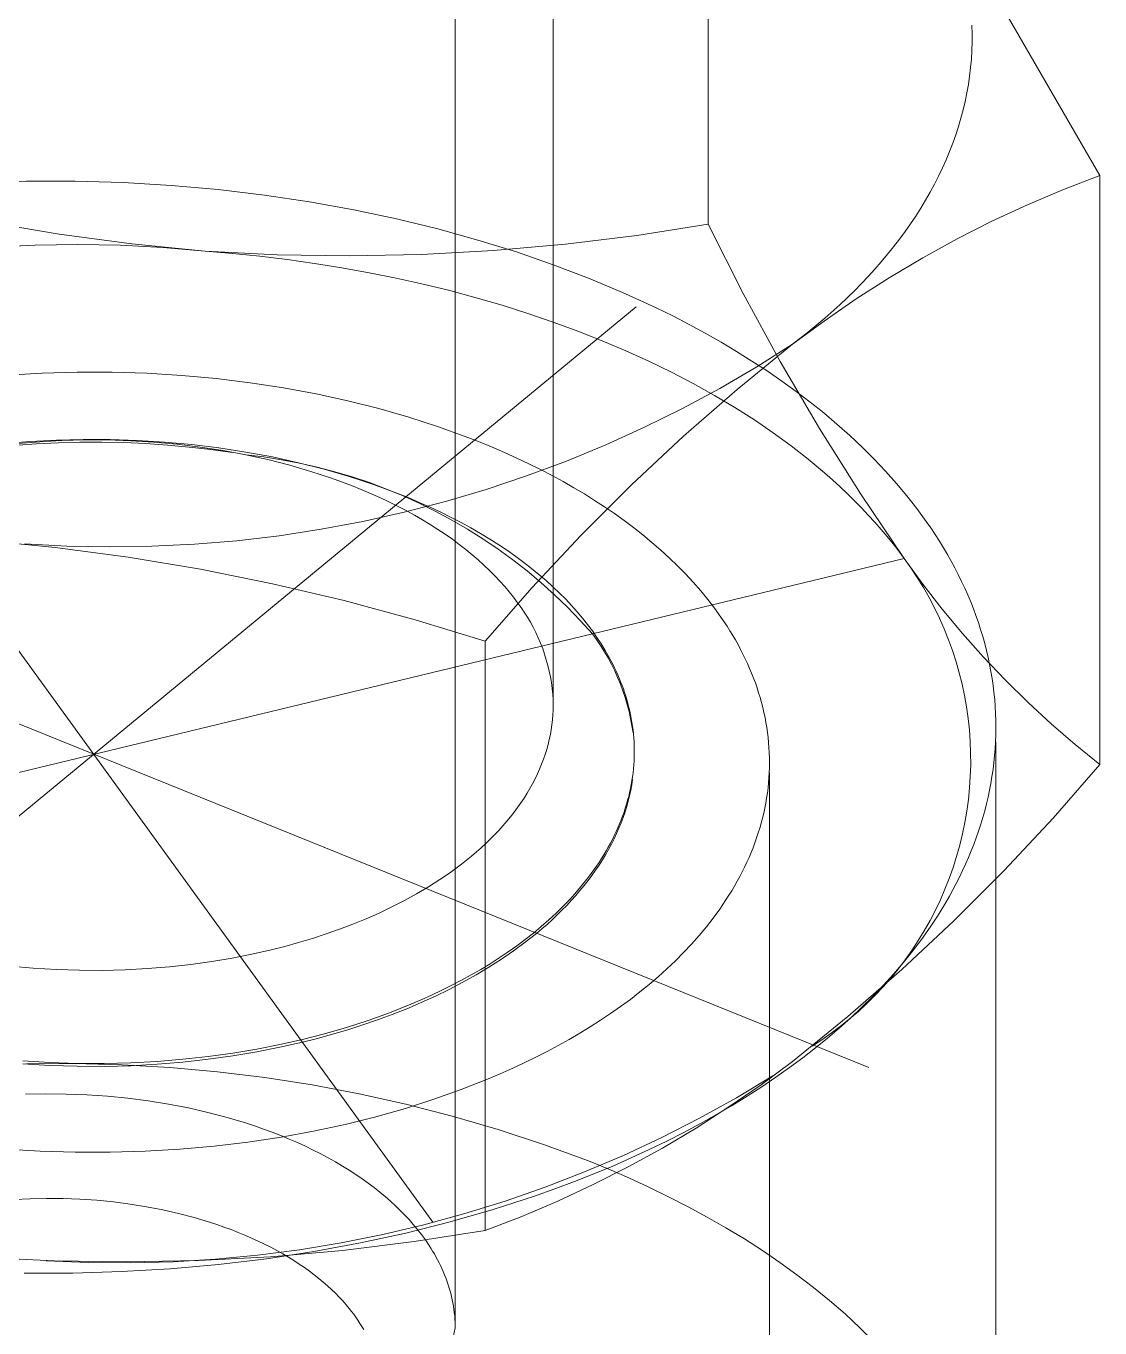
# Model space of a CAD drawing. Header units: inches. Extents: x -6 to 195, y -3 to 126.
# Drawn here: x 179.8056 to 180.1184, y 45.8138 to 46.193 of the extents above; entities that cross this region are included whole.
import ezdxf

# ---------------------------------------------------------------- set-up
doc = ezdxf.new("R2010")
doc.units = ezdxf.units.IN
doc.linetypes.add('HIDDEN', pattern=[1.905, 1.27, -0.635])
doc.layers.add('ZANO_R_przerywana', color=250, linetype='HIDDEN', lineweight=0)

msp = doc.modelspace()

# ---------------------------------------------------------------- linework, layer by layer
at = {"layer": 'ZANO_R_przerywana'}
for p, q in [((179.95919, 46.32161), (179.95919, 45.9952)), ((180.00435, 46.30689), (180.00435, 46.13527)), ((179.93064, 46.28965), (179.93064, 45.81376)), ((180.06444, 46.24261), (180.11844, 46.14952)), ((180.08123, 46.19079), (180.08116, 46.19326)), ((180.08114, 46.18586), (180.08122, 46.18833)), ((180.08122, 46.18833), (180.08123, 46.19079)), ((180.08099, 46.1834), (180.08114, 46.18586)), ((180.08048, 46.17846), (180.08077, 46.18093)), ((180.08077, 46.18093), (180.08099, 46.1834)), ((180.08011, 46.176), (180.08048, 46.17846)), ((180.07917, 46.17108), (180.07967, 46.17354)), ((180.07967, 46.17354), (180.08011, 46.176)), ((180.07794, 46.16618), (180.07859, 46.16863)), ((180.07859, 46.16863), (180.07917, 46.17108)), ((180.07722, 46.16375), (180.07794, 46.16618)), ((180.07556, 46.1589), (180.07643, 46.16132)), ((180.07643, 46.16132), (180.07722, 46.16375)), ((180.07463, 46.15649), (180.07556, 46.1589)), ((180.07257, 46.1517), (180.07364, 46.15409)), ((180.07364, 46.15409), (180.07463, 46.15649)), ((180.07143, 46.14933), (180.07257, 46.1517)), ((179.79158, 46.14746), (179.80577, 46.14787)), ((179.80577, 46.14787), (179.81992, 46.14786)), ((179.81992, 46.14786), (179.83398, 46.14744)), ((179.83398, 46.14744), (179.84789, 46.14661)), ((179.84789, 46.14661), (179.8616, 46.14538)), ((180.06897, 46.14463), (180.07023, 46.14697)), ((180.07023, 46.14697), (180.07143, 46.14933)), ((180.11844, 46.14952), (180.10781, 46.14542)), ((180.11844, 45.9779), (180.11844, 46.14952)), ((179.8616, 46.14538), (179.87506, 46.14377)), ((179.87506, 46.14377), (179.88824, 46.1418)), ((180.06624, 46.13999), (180.06763, 46.1423)), ((180.06763, 46.1423), (180.06897, 46.14463)), ((180.10781, 46.14542), (180.09732, 46.14096)), ((179.88824, 46.1418), (179.90108, 46.13948)), ((179.90108, 46.13948), (179.91355, 46.13685)), ((180.06478, 46.13769), (180.06624, 46.13999)), ((180.09732, 46.14096), (180.08699, 46.13616)), ((179.81528, 46.13239), (179.79417, 46.13592)), ((179.91355, 46.13685), (179.92563, 46.13391)), ((180.00435, 46.13527), (179.98359, 46.13201)), ((180.00435, 46.13527), (180.01451, 46.1151)), ((180.06167, 46.13317), (180.06325, 46.13542)), ((180.06325, 46.13542), (180.06478, 46.13769)), ((180.08699, 46.13616), (180.07683, 46.13101)), ((179.8365, 46.12956), (179.81528, 46.13239)), ((179.92563, 46.13391), (179.93728, 46.13069)), ((179.93728, 46.13069), (179.94848, 46.12721)), ((179.98359, 46.13201), (179.96273, 46.12945)), ((180.05832, 46.12872), (180.06002, 46.13093)), ((180.06002, 46.13093), (180.06167, 46.13317)), ((180.07683, 46.13101), (180.06685, 46.12552)), ((179.80833, 46.12923), (179.79597, 46.12862)), ((179.82071, 46.12942), (179.80833, 46.12923)), ((179.83309, 46.12918), (179.82071, 46.12942)), ((179.84546, 46.12851), (179.83309, 46.12918)), ((179.85779, 46.12743), (179.8365, 46.12956)), ((179.85779, 46.12743), (179.84546, 46.12851)), ((179.86574, 46.12677), (179.85779, 46.12743)), ((179.87878, 46.1264), (179.85779, 46.12743)), ((179.94179, 46.12761), (179.92081, 46.12649)), ((179.96273, 46.12945), (179.94179, 46.12761)), ((179.94848, 46.12721), (179.95921, 46.12351)), ((180.05656, 46.12653), (180.05832, 46.12872)), ((179.87371, 46.12596), (179.86574, 46.12677)), ((179.88169, 46.125), (179.87371, 46.12596)), ((179.89979, 46.12609), (179.87878, 46.1264)), ((179.88967, 46.12388), (179.88169, 46.125)), ((179.89764, 46.1226), (179.88967, 46.12388)), ((179.92081, 46.12649), (179.89979, 46.12609)), ((179.95921, 46.12351), (179.96947, 46.1196)), ((180.05286, 46.12221), (180.05474, 46.12436)), ((180.05474, 46.12436), (180.05656, 46.12653)), ((180.06685, 46.12552), (180.05706, 46.1197)), ((179.90557, 46.12117), (179.89764, 46.1226)), ((179.91346, 46.11959), (179.90557, 46.12117)), ((179.9213, 46.11784), (179.91346, 46.11959)), ((179.96947, 46.1196), (179.97941, 46.11543)), ((180.05706, 46.1197), (180.04746, 46.11355)), ((180.04895, 46.11799), (180.05094, 46.12009)), ((180.05094, 46.12009), (180.05286, 46.12221)), ((179.92413, 45.84459), (179.72652, 46.11717)), ((179.92907, 46.11594), (179.9213, 46.11784)), ((179.93676, 46.11388), (179.92907, 46.11594)), ((180.04483, 46.11387), (180.04692, 46.11592)), ((180.04692, 46.11592), (180.04895, 46.11799)), ((179.94434, 46.11167), (179.93676, 46.11388)), ((179.97941, 46.11543), (179.98433, 46.11322)), ((179.98433, 46.11322), (179.98919, 46.11093)), ((180.01451, 46.1151), (180.02531, 46.09526)), ((180.04746, 46.11355), (180.03808, 46.10709)), ((180.03828, 46.10789), (180.0427, 46.11185)), ((180.0427, 46.11185), (180.04483, 46.11387)), ((179.66726, 45.85054), (179.9834, 46.11121)), ((179.95182, 46.10931), (179.94434, 46.11167)), ((179.95917, 46.1068), (179.95182, 46.10931)), ((179.98919, 46.11093), (179.994, 46.10856)), ((179.994, 46.10856), (179.99876, 46.1061)), ((179.96639, 46.10415), (179.95917, 46.1068)), ((179.97346, 46.10136), (179.96639, 46.10415)), ((179.99876, 46.1061), (180.00345, 46.10356)), ((180.03808, 46.10709), (180.02893, 46.10031)), ((180.03369, 46.10405), (180.03828, 46.10789)), ((179.98036, 46.09843), (179.97346, 46.10136)), ((180.00345, 46.10356), (180.00807, 46.10093)), ((180.00807, 46.10093), (180.01262, 46.09823)), ((180.02893, 46.10031), (180.01281, 46.08719)), ((180.01845, 46.09372), (180.02893, 46.10031)), ((180.02893, 46.10031), (180.03369, 46.10405)), ((179.98709, 46.09536), (179.98036, 46.09843)), ((180.01262, 46.09823), (180.01708, 46.09544)), ((179.99364, 46.09217), (179.98709, 46.09536)), ((180.00775, 46.08748), (180.01845, 46.09372)), ((180.01708, 46.09544), (180.02146, 46.09257)), ((180.02531, 46.09526), (180.03673, 46.07577)), ((179.80025, 46.09129), (179.81034, 46.09189)), ((179.81034, 46.09189), (179.82051, 46.09218)), ((179.82051, 46.09218), (179.83069, 46.09217)), ((179.83069, 46.09217), (179.84087, 46.09186)), ((179.84087, 46.09186), (179.85099, 46.09125)), ((179.85099, 46.09125), (179.86101, 46.09033)), ((179.86101, 46.09033), (179.8709, 46.08913)), ((179.8709, 46.08913), (179.88062, 46.08764)), ((179.99999, 46.08886), (179.99364, 46.09217)), ((180.02146, 46.09257), (180.02575, 46.08962)), ((180.02575, 46.08962), (180.02993, 46.0866)), ((179.88062, 46.08764), (179.89013, 46.08588)), ((179.89013, 46.08588), (179.89941, 46.08386)), ((179.99685, 46.08162), (180.00775, 46.08748)), ((180.01281, 46.08719), (179.99716, 46.07352)), ((180.00613, 46.08544), (179.99999, 46.08886)), ((180.01206, 46.0819), (180.00613, 46.08544)), ((180.02993, 46.0866), (180.03401, 46.08349)), ((179.89941, 46.08386), (179.90841, 46.0816)), ((179.90841, 46.0816), (179.91712, 46.0791)), ((179.98575, 46.07613), (179.99685, 46.08162)), ((180.01777, 46.07827), (180.01206, 46.0819)), ((180.03401, 46.08349), (180.03799, 46.08032)), ((179.91712, 46.0791), (179.92551, 46.0764)), ((180.02325, 46.07454), (180.01777, 46.07827)), ((180.03799, 46.08032), (180.04184, 46.07707)), ((179.92551, 46.0764), (179.93356, 46.0735)), ((179.97447, 46.07102), (179.98575, 46.07613)), ((180.02849, 46.07072), (180.02325, 46.07454)), ((180.03673, 46.07577), (180.04876, 46.05665)), ((180.04184, 46.07707), (180.04557, 46.07375)), ((180.05108, 45.88961), (179.59958, 46.07214)), ((179.79933, 46.07137), (179.80684, 46.07199)), ((179.80221, 46.07079), (179.80858, 46.07128)), ((179.80323, 46.07142), (179.80962, 46.07195)), ((179.80684, 46.07199), (179.8145, 46.0724)), ((179.80858, 46.07128), (179.81496, 46.07161)), ((179.80962, 46.07195), (179.81612, 46.0723)), ((179.8145, 46.0724), (179.82227, 46.0726)), ((179.81496, 46.07161), (179.82135, 46.07178)), ((179.81612, 46.0723), (179.82273, 46.07247)), ((179.82135, 46.07178), (179.82774, 46.0718)), ((179.82227, 46.0726), (179.83012, 46.07257)), ((179.82273, 46.07247), (179.8294, 46.07245)), ((179.82774, 46.0718), (179.83412, 46.07167)), ((179.8294, 46.07245), (179.83613, 46.07223)), ((179.83012, 46.07257), (179.83804, 46.07232)), ((179.83412, 46.07167), (179.84049, 46.07139)), ((179.83613, 46.07223), (179.84289, 46.07181)), ((179.83804, 46.07232), (179.84598, 46.07183)), ((179.84049, 46.07139), (179.84685, 46.07095)), ((179.84289, 46.07181), (179.84964, 46.0712)), ((179.84598, 46.07183), (179.85393, 46.0711)), ((179.84685, 46.07095), (179.85319, 46.07037)), ((179.84964, 46.0712), (179.85636, 46.07038)), ((179.85319, 46.07037), (179.8595, 46.06963)), ((179.85393, 46.0711), (179.86184, 46.07014)), ((179.85636, 46.07038), (179.86303, 46.06935)), ((179.86184, 46.07014), (179.86969, 46.06893)), ((179.93356, 46.0735), (179.93745, 46.07198)), ((179.93745, 46.07198), (179.94125, 46.07042)), ((179.94125, 46.07042), (179.94496, 46.06882)), ((179.96302, 46.0663), (179.97447, 46.07102)), ((179.99716, 46.07352), (179.98197, 46.05933)), ((180.03348, 46.06682), (180.02849, 46.07072)), ((180.04557, 46.07375), (180.04918, 46.07035)), ((180.04918, 46.07035), (180.05265, 46.0669)), ((179.8595, 46.06963), (179.86578, 46.06875)), ((179.86303, 46.06935), (179.86962, 46.06813)), ((179.86962, 46.06813), (179.87487, 46.0675)), ((179.86962, 46.06813), (179.8761, 46.06671)), ((179.86969, 46.06893), (179.87744, 46.06749)), ((179.87487, 46.0675), (179.88009, 46.06669)), ((179.8761, 46.06671), (179.88244, 46.0651)), ((179.87744, 46.06749), (179.88505, 46.06582)), ((179.88009, 46.06669), (179.88529, 46.0657)), ((179.94496, 46.06882), (179.94858, 46.06718)), ((179.94858, 46.06718), (179.9521, 46.06551)), ((179.95142, 46.06198), (179.96302, 46.0663)), ((180.03824, 46.06285), (180.03348, 46.06682)), ((180.05265, 46.0669), (180.05599, 46.06337)), ((179.88244, 46.0651), (179.88862, 46.0633)), ((179.88505, 46.06582), (179.89251, 46.06393)), ((179.88529, 46.0657), (179.89045, 46.06454)), ((179.88862, 46.0633), (179.89164, 46.06233)), ((179.89045, 46.06454), (179.89556, 46.0632)), ((179.89251, 46.06393), (179.89978, 46.06181)), ((179.89556, 46.0632), (179.90063, 46.06169)), ((179.9521, 46.06551), (179.95553, 46.06381)), ((179.95553, 46.06381), (179.95886, 46.06207)), ((180.04052, 46.06084), (180.03824, 46.06285)), ((180.05599, 46.06337), (180.05918, 46.05979)), ((179.89164, 46.06233), (179.89461, 46.06133)), ((179.89461, 46.06133), (179.89753, 46.06028)), ((179.89753, 46.06028), (179.9004, 46.05919)), ((179.89978, 46.06181), (179.90334, 46.06068)), ((179.9004, 46.05919), (179.90321, 46.05806)), ((179.90063, 46.06169), (179.90564, 46.06001)), ((179.90334, 46.06068), (179.90684, 46.05949)), ((179.90564, 46.06001), (179.9106, 46.05815)), ((179.90684, 46.05949), (179.91027, 46.05825)), ((179.93967, 46.05805), (179.95142, 46.06198)), ((179.95886, 46.06207), (179.96209, 46.06031)), ((179.96209, 46.06031), (179.96523, 46.05852)), ((179.98197, 46.05933), (179.96727, 46.04463)), ((180.04273, 46.05881), (180.04052, 46.06084)), ((180.04489, 46.05677), (180.04273, 46.05881)), ((180.05918, 46.05979), (180.06222, 46.05615)), ((179.90321, 46.05806), (179.90596, 46.05689)), ((179.90596, 46.05689), (179.90865, 46.05569)), ((179.90865, 46.05569), (179.91127, 46.05445)), ((179.91027, 46.05825), (179.91365, 46.05697)), ((179.9106, 46.05815), (179.91548, 46.05613)), ((179.91365, 46.05697), (179.91695, 46.05564)), ((179.91548, 46.05613), (179.9203, 46.05395)), ((179.91695, 46.05564), (179.92019, 46.05427)), ((179.9278, 46.05453), (179.93967, 46.05805)), ((179.96523, 46.05852), (179.96827, 46.05671)), ((179.96827, 46.05671), (179.97123, 46.05486)), ((179.97123, 46.05486), (179.97416, 46.05295)), ((180.04698, 46.05472), (180.04489, 46.05677)), ((180.04876, 46.05665), (180.06139, 46.03792)), ((180.06222, 46.05615), (180.06512, 46.05245)), ((179.90373, 46.04872), (179.91582, 46.05142)), ((179.91127, 46.05445), (179.91384, 46.05318)), ((179.91384, 46.05318), (179.91633, 46.05188)), ((179.91582, 46.05142), (179.9278, 46.05453)), ((179.91633, 46.05188), (179.91876, 46.05054)), ((179.92019, 46.05427), (179.92335, 46.05285)), ((179.9203, 46.05395), (179.92504, 46.0516)), ((179.92335, 46.05285), (179.92644, 46.0514)), ((179.92504, 46.0516), (179.9297, 46.0491)), ((179.92644, 46.0514), (179.92946, 46.0499)), ((179.97416, 46.05295), (179.97703, 46.05099)), ((180.04901, 46.05265), (180.04698, 46.05472)), ((180.05097, 46.05058), (180.04901, 46.05265)), ((180.06512, 46.05245), (180.06785, 46.0487)), ((179.89157, 46.04643), (179.90373, 46.04872)), ((179.91876, 46.05054), (179.92111, 46.04918)), ((179.92111, 46.04918), (179.9234, 46.0478)), ((179.9234, 46.0478), (179.92561, 46.04639)), ((179.92946, 46.0499), (179.93239, 46.04837)), ((179.9297, 46.0491), (179.93426, 46.04644)), ((179.93239, 46.04837), (179.93524, 46.04681)), ((179.97703, 46.05099), (179.97985, 46.04898)), ((179.97985, 46.04898), (179.98261, 46.04691)), ((180.05287, 46.04849), (180.05097, 46.05058)), ((180.0547, 46.04639), (180.05287, 46.04849)), ((180.06785, 46.0487), (180.06916, 46.04681)), ((179.86703, 46.04311), (179.87933, 46.04456)), ((179.87933, 46.04456), (179.89157, 46.04643)), ((179.92561, 46.04639), (179.92775, 46.04496)), ((179.92775, 46.04496), (179.92982, 46.0435)), ((179.92982, 46.0435), (179.93181, 46.04203)), ((179.93426, 46.04644), (179.93874, 46.04362)), ((179.93524, 46.04681), (179.93802, 46.04521)), ((179.93802, 46.04521), (179.94071, 46.04358)), ((179.93874, 46.04362), (179.94312, 46.04065)), ((179.94071, 46.04358), (179.94331, 46.04192)), ((179.96727, 46.04463), (179.95308, 46.02945)), ((179.98261, 46.04691), (179.98531, 46.04479)), ((179.98531, 46.04479), (179.98794, 46.04261)), ((180.05647, 46.04428), (180.0547, 46.04639)), ((180.05817, 46.04217), (180.05647, 46.04428)), ((180.06916, 46.04681), (180.07043, 46.0449)), ((180.07043, 46.0449), (180.07166, 46.04298)), ((179.81416, 46.04114), (179.79286, 46.04327)), ((179.8052, 46.04219), (179.81756, 46.04152)), ((179.83537, 46.03831), (179.81416, 46.04114)), ((179.81756, 46.04152), (179.82994, 46.04129)), ((179.82994, 46.04129), (179.84232, 46.04147)), ((179.84232, 46.04147), (179.85469, 46.04208)), ((179.85469, 46.04208), (179.86703, 46.04311)), ((179.93181, 46.04203), (179.93373, 46.04054)), ((179.93373, 46.04054), (179.93557, 46.03903)), ((179.94312, 46.04065), (179.94739, 46.03754)), ((179.94331, 46.04192), (179.94583, 46.04023)), ((179.94583, 46.04023), (179.94826, 46.03852)), ((179.98794, 46.04261), (179.99051, 46.04039)), ((179.99051, 46.04039), (179.993, 46.03811)), ((180.05981, 46.04005), (180.05817, 46.04217)), ((180.06139, 46.03792), (180.05981, 46.04005)), ((180.07166, 46.04298), (180.07284, 46.04106)), ((180.07284, 46.04106), (180.07399, 46.03912)), ((179.58927, 45.92383), (180.06139, 46.03792)), ((179.85648, 46.03478), (179.83537, 46.03831)), ((179.93557, 46.03903), (179.93734, 46.03751)), ((179.93734, 46.03751), (179.93903, 46.03598)), ((179.93903, 46.03598), (179.94065, 46.03444)), ((179.94739, 46.03754), (179.95156, 46.03428)), ((179.94826, 46.03852), (179.9506, 46.03679)), ((179.9506, 46.03679), (179.95286, 46.03503)), ((179.993, 46.03811), (179.99541, 46.03578)), ((180.06336, 46.03517), (180.06139, 46.03792)), ((180.06139, 46.03792), (180.06682, 46.03046)), ((180.07399, 46.03912), (180.07509, 46.03717)), ((180.07509, 46.03717), (180.07615, 46.03521)), ((179.87747, 46.03056), (179.85648, 46.03478)), ((179.94065, 46.03444), (179.94219, 46.03288)), ((179.94219, 46.03288), (179.94366, 46.03132)), ((179.95156, 46.03428), (179.95561, 46.03089)), ((179.95286, 46.03503), (179.95503, 46.03326)), ((179.95503, 46.03326), (179.95711, 46.03147)), ((179.99541, 46.03578), (179.99774, 46.03341)), ((179.99774, 46.03341), (179.99999, 46.03098)), ((180.06523, 46.03235), (180.06336, 46.03517)), ((180.06701, 46.02948), (180.06523, 46.03235)), ((180.07615, 46.03521), (180.07716, 46.03324)), ((180.07716, 46.03324), (180.07813, 46.03126)), ((179.8983, 46.02565), (179.87747, 46.03056)), ((179.95308, 46.02945), (179.93942, 46.01379)), ((179.94366, 46.03132), (179.94506, 46.02976)), ((179.94506, 46.02976), (179.94638, 46.02819)), ((179.95561, 46.03089), (179.95954, 46.02735)), ((179.95711, 46.03147), (179.9591, 46.02967)), ((179.9591, 46.02967), (179.961, 46.02785)), ((179.99999, 46.03098), (180.00215, 46.02851)), ((180.00215, 46.02851), (180.00421, 46.026)), ((180.06682, 46.03046), (180.0725, 46.02317)), ((180.06869, 46.02654), (180.06701, 46.02948)), ((180.07813, 46.03126), (180.07906, 46.02928)), ((180.07906, 46.02928), (180.07994, 46.02729)), ((179.91895, 46.02006), (179.8983, 46.02565)), ((179.94638, 46.02819), (179.94763, 46.02661)), ((179.94763, 46.02661), (179.94881, 46.02504)), ((179.94881, 46.02504), (179.94981, 46.02367)), ((179.95954, 46.02735), (179.96336, 46.02369)), ((179.961, 46.02785), (179.96282, 46.02603)), ((179.96282, 46.02603), (179.96455, 46.02419)), ((180.00421, 46.026), (180.00618, 46.02344)), ((180.07026, 46.02354), (180.06869, 46.02654)), ((180.07994, 46.02729), (180.08078, 46.02529)), ((180.08078, 46.02529), (180.08158, 46.02328)), ((179.94981, 46.02367), (179.95077, 46.02226)), ((179.95077, 46.02226), (179.95169, 46.02083)), ((179.95169, 46.02083), (179.95255, 46.01936)), ((179.96336, 46.02369), (179.96704, 46.0199)), ((179.96455, 46.02419), (179.96619, 46.02235)), ((179.96619, 46.02235), (179.96774, 46.0205)), ((180.00618, 46.02344), (180.00805, 46.02084)), ((180.00805, 46.02084), (180.00982, 46.01821)), ((180.07173, 46.02049), (180.07026, 46.02354)), ((180.0725, 46.02317), (180.07841, 46.01608)), ((180.08158, 46.02328), (180.08233, 46.02127)), ((180.08233, 46.02127), (180.08303, 46.01925)), ((179.93942, 46.01379), (179.91895, 46.02006)), ((179.95255, 46.01936), (179.95337, 46.01787)), ((179.95337, 46.01787), (179.95413, 46.01635)), ((179.96704, 46.0199), (179.9706, 46.01598)), ((179.96774, 46.0205), (179.96921, 46.01865)), ((179.96921, 46.01865), (179.9706, 46.0168)), ((180.00982, 46.01821), (180.01066, 46.01687)), ((180.01066, 46.01687), (180.01148, 46.01553)), ((180.0731, 46.0174), (180.07173, 46.02049)), ((180.07436, 46.01426), (180.0731, 46.0174)), ((180.08303, 46.01925), (180.08369, 46.01722)), ((180.08369, 46.01722), (180.08431, 46.0152)), ((179.93942, 46.01379), (179.93942, 45.84217)), ((179.95413, 46.01635), (179.95485, 46.0148)), ((179.95485, 46.0148), (179.95551, 46.01324)), ((179.95551, 46.01324), (179.95612, 46.01165)), ((179.9706, 46.0168), (179.97191, 46.01493)), ((179.9706, 46.01598), (179.97183, 46.01428)), ((179.97183, 46.01428), (179.97301, 46.01254)), ((179.97191, 46.01493), (179.97316, 46.01302)), ((180.01148, 46.01553), (180.01226, 46.01418)), ((180.01226, 46.01418), (180.01302, 46.01282)), ((180.0755, 46.01107), (180.07436, 46.01426)), ((180.07841, 46.01608), (180.08454, 46.00918)), ((180.08431, 46.0152), (180.08488, 46.01316)), ((180.08488, 46.01316), (180.0854, 46.01113)), ((179.95612, 46.01165), (179.95668, 46.01004)), ((179.95668, 46.01004), (179.95718, 46.00842)), ((179.97301, 46.01254), (179.97412, 46.01076)), ((179.97316, 46.01302), (179.97435, 46.01109)), ((179.97412, 46.01076), (179.97518, 46.00894)), ((179.97435, 46.01109), (179.97547, 46.00912)), ((180.01302, 46.01282), (180.01376, 46.01145)), ((180.01376, 46.01145), (180.01446, 46.01007)), ((180.01446, 46.01007), (180.01514, 46.00869)), ((180.07654, 46.00785), (180.0755, 46.01107)), ((180.0854, 46.01113), (180.08588, 46.00909)), ((179.95718, 46.00842), (179.95763, 46.00678)), ((179.95763, 46.00678), (179.95802, 46.00512)), ((179.97518, 46.00894), (179.97617, 46.00709)), ((179.97547, 46.00912), (179.97652, 46.00712)), ((179.97617, 46.00709), (179.9771, 46.0052)), ((179.97652, 46.00712), (179.97702, 46.00611)), ((179.97702, 46.00611), (179.9775, 46.00509)), ((180.01514, 46.00869), (180.01578, 46.0073)), ((180.01578, 46.0073), (180.0164, 46.0059)), ((180.0164, 46.0059), (180.01699, 46.00449)), ((180.07747, 46.0046), (180.07654, 46.00785)), ((180.08454, 46.00918), (180.09091, 46.00248)), ((180.08588, 46.00909), (180.08631, 46.00704)), ((180.08631, 46.00704), (180.08669, 46.005)), ((179.95802, 46.00512), (179.95836, 46.00345)), ((179.95836, 46.00345), (179.95865, 46.00178)), ((179.95865, 46.00178), (179.95887, 46.00009)), ((179.9771, 46.0052), (179.97796, 46.00329)), ((179.9775, 46.00509), (179.97797, 46.00407)), ((179.97796, 46.00329), (179.97876, 46.00134)), ((179.97797, 46.00407), (179.97841, 46.00304)), ((179.97841, 46.00304), (179.97883, 46.002)), ((179.97883, 46.002), (179.97924, 46.00095)), ((180.01699, 46.00449), (180.01754, 46.00308)), ((180.01754, 46.00308), (180.01807, 46.00166)), ((180.07829, 46.00132), (180.07747, 46.0046)), ((180.08669, 46.005), (180.08703, 46.00295)), ((180.08703, 46.00295), (180.08733, 46.0009)), ((180.09091, 46.00248), (180.09748, 45.996)), ((179.95887, 46.00009), (179.95905, 45.9984)), ((179.95905, 45.9984), (179.95916, 45.9967)), ((179.97876, 46.00134), (179.97949, 45.99937)), ((179.97924, 46.00095), (179.97962, 45.9999)), ((179.97949, 45.99937), (179.98015, 45.99738)), ((179.97962, 45.9999), (179.97998, 45.99884)), ((179.97998, 45.99884), (179.98033, 45.99778)), ((180.01807, 46.00166), (180.01856, 46.00024)), ((180.01856, 46.00024), (180.01903, 45.99881)), ((180.01903, 45.99881), (180.01946, 45.99738)), ((180.07899, 45.99801), (180.07829, 46.00132)), ((180.07958, 45.99468), (180.07899, 45.99801)), ((180.08733, 46.0009), (180.08757, 45.99886)), ((180.08757, 45.99886), (180.08778, 45.99681)), ((179.95919, 45.9952), (179.95916, 45.99378)), ((179.98015, 45.99738), (179.98075, 45.99536)), ((179.98033, 45.99778), (179.98065, 45.9967)), ((179.98065, 45.9967), (179.98095, 45.99563)), ((179.98075, 45.99536), (179.98128, 45.99333)), ((179.98095, 45.99563), (179.98123, 45.99455)), ((179.98123, 45.99455), (179.98148, 45.99346)), ((180.01946, 45.99738), (180.01987, 45.99594)), ((180.01987, 45.99594), (180.02024, 45.99449)), ((180.02024, 45.99449), (180.02057, 45.99304)), ((180.08005, 45.99132), (180.07958, 45.99468)), ((180.08778, 45.99681), (180.08793, 45.99476)), ((180.08793, 45.99476), (180.08804, 45.99271)), ((180.09748, 45.996), (180.10427, 45.98974)), ((179.95898, 45.99092), (179.95882, 45.98948)), ((179.9591, 45.99235), (179.95898, 45.99092)), ((179.95916, 45.99378), (179.9591, 45.99235)), ((179.98128, 45.99333), (179.98173, 45.99127)), ((179.98148, 45.99346), (179.98172, 45.99237)), ((179.98172, 45.99237), (179.98193, 45.99127)), ((179.98173, 45.99127), (179.98212, 45.98921)), ((179.98193, 45.99127), (179.98212, 45.99017)), ((180.02057, 45.99304), (180.02088, 45.99159)), ((180.02088, 45.99159), (180.02116, 45.99014)), ((180.08041, 45.98796), (180.08005, 45.99132)), ((180.08804, 45.99271), (180.0881, 45.99067)), ((180.0881, 45.99067), (180.08812, 45.98862)), ((179.95836, 45.98661), (179.95805, 45.98517)), ((179.95861, 45.98805), (179.95836, 45.98661)), ((179.95882, 45.98948), (179.95861, 45.98805)), ((179.98212, 45.99017), (179.98229, 45.98906)), ((179.98212, 45.98921), (179.98244, 45.98713)), ((179.98229, 45.98906), (179.98244, 45.98795)), ((179.98244, 45.98795), (179.98256, 45.98683)), ((179.98256, 45.98683), (179.98265, 45.98571)), ((180.02116, 45.99014), (180.0214, 45.98868)), ((180.0214, 45.98868), (180.02161, 45.98722)), ((180.02161, 45.98722), (180.02178, 45.98575)), ((180.08065, 45.98459), (180.08041, 45.98796)), ((180.0881, 45.98658), (180.08802, 45.98454)), ((180.08812, 45.98862), (180.0881, 45.98658)), ((180.10427, 45.98974), (180.11125, 45.9837)), ((179.9577, 45.98373), (179.95731, 45.98229)), ((179.95805, 45.98517), (179.9577, 45.98373)), ((179.98265, 45.98571), (179.98273, 45.98459)), ((179.98273, 45.98459), (179.98278, 45.98346)), ((179.98278, 45.98346), (179.9828, 45.98233)), ((180.02178, 45.98575), (180.02193, 45.98429)), ((180.02193, 45.98429), (180.02204, 45.98282)), ((180.02204, 45.98282), (180.02212, 45.98135)), ((180.08077, 45.9812), (180.08065, 45.98459)), ((180.08802, 45.98454), (180.08791, 45.98251)), ((180.08812, 45.98454), (180.08812, 45.73164)), ((180.11125, 45.9837), (180.11844, 45.9779)), ((179.95637, 45.97942), (179.95582, 45.97799)), ((179.95686, 45.98085), (179.95637, 45.97942)), ((179.95731, 45.98229), (179.95686, 45.98085)), ((179.98278, 45.98006), (179.98274, 45.97893)), ((179.98281, 45.9812), (179.98278, 45.98006)), ((179.9828, 45.98233), (179.98281, 45.9812)), ((180.02212, 45.98135), (180.02217, 45.97988)), ((180.02217, 45.97988), (180.02218, 45.97841)), ((180.08078, 45.97782), (180.08077, 45.9812)), ((180.08775, 45.98048), (180.08754, 45.97845)), ((180.08791, 45.98251), (180.08775, 45.98048)), ((179.95524, 45.97656), (179.9546, 45.97514)), ((179.95582, 45.97799), (179.95524, 45.97656)), ((179.98244, 45.9755), (179.98229, 45.97436)), ((179.98257, 45.97664), (179.98244, 45.9755)), ((179.98266, 45.97779), (179.98257, 45.97664)), ((179.98274, 45.97893), (179.98266, 45.97779)), ((180.02211, 45.97547), (180.02202, 45.974)), ((180.02216, 45.97694), (180.02211, 45.97547)), ((180.02218, 45.97841), (180.02216, 45.97694)), ((180.02218, 45.97547), (180.02218, 42.1211)), ((180.08067, 45.97444), (180.08078, 45.97782)), ((180.08729, 45.97643), (180.08699, 45.97441)), ((180.08754, 45.97845), (180.08729, 45.97643)), ((180.10477, 45.96224), (180.11844, 45.9779)), ((179.95318, 45.97231), (179.9524, 45.97091)), ((179.95391, 45.97372), (179.95318, 45.97231)), ((179.9546, 45.97514), (179.95391, 45.97372)), ((179.98192, 45.97206), (179.9817, 45.97092)), ((179.98205, 45.97196), (179.98176, 45.97039)), ((179.98212, 45.97321), (179.98192, 45.97206)), ((179.98229, 45.97354), (179.98205, 45.97196)), ((179.98229, 45.97436), (179.98212, 45.97321)), ((180.0219, 45.97253), (180.02175, 45.97106)), ((180.02202, 45.974), (180.0219, 45.97253)), ((180.08045, 45.97106), (180.08067, 45.97444)), ((180.08665, 45.9724), (180.08627, 45.97039)), ((180.08699, 45.97441), (180.08665, 45.9724)), ((179.9507, 45.96812), (179.94978, 45.96675)), ((179.95158, 45.96951), (179.9507, 45.96812)), ((179.9524, 45.97091), (179.95158, 45.96951)), ((179.98117, 45.96862), (179.98087, 45.96747)), ((179.98141, 45.96881), (179.98102, 45.96723)), ((179.98145, 45.96977), (179.98117, 45.96862)), ((179.98176, 45.97039), (179.98141, 45.96881)), ((179.9817, 45.97092), (179.98145, 45.96977)), ((180.02135, 45.96813), (180.0211, 45.96666)), ((180.02156, 45.96959), (180.02135, 45.96813)), ((180.02175, 45.97106), (180.02156, 45.96959)), ((180.07966, 45.96434), (180.08011, 45.9677)), ((180.08011, 45.9677), (180.08045, 45.97106)), ((180.08585, 45.9684), (180.08538, 45.96641)), ((180.08627, 45.97039), (180.08585, 45.9684)), ((179.94781, 45.96402), (179.94676, 45.96268)), ((179.94882, 45.96538), (179.94781, 45.96402)), ((179.94978, 45.96675), (179.94882, 45.96538)), ((179.97981, 45.96404), (179.97941, 45.96289)), ((179.9801, 45.96408), (179.97956, 45.96251)), ((179.98019, 45.96518), (179.97981, 45.96404)), ((179.98059, 45.96565), (179.9801, 45.96408)), ((179.98054, 45.96633), (179.98019, 45.96518)), ((179.98087, 45.96747), (179.98054, 45.96633)), ((179.98102, 45.96723), (179.98059, 45.96565)), ((180.02081, 45.96521), (180.0205, 45.96375)), ((180.0211, 45.96666), (180.02081, 45.96521)), ((180.07909, 45.96101), (180.07966, 45.96434)), ((180.08487, 45.96442), (180.08432, 45.96245)), ((180.08538, 45.96641), (180.08487, 45.96442)), ((179.94452, 45.96003), (179.94334, 45.95872)), ((179.94566, 45.96135), (179.94452, 45.96003)), ((179.94676, 45.96268), (179.94566, 45.96135)), ((179.97852, 45.96061), (179.97803, 45.95948)), ((179.97897, 45.96094), (179.97834, 45.95937)), ((179.97897, 45.96175), (179.97852, 45.96061)), ((179.97941, 45.96289), (179.97897, 45.96175)), ((179.97956, 45.96251), (179.97897, 45.96094)), ((180.01977, 45.96085), (180.01936, 45.9594)), ((180.02015, 45.9623), (180.01977, 45.96085)), ((180.0205, 45.96375), (180.02015, 45.9623)), ((180.0784, 45.95769), (180.07909, 45.96101)), ((180.08372, 45.96048), (180.08309, 45.95852)), ((180.08432, 45.96245), (180.08372, 45.96048)), ((180.09058, 45.94705), (180.10477, 45.96224)), ((179.94211, 45.95743), (179.94085, 45.95616)), ((179.94334, 45.95872), (179.94211, 45.95743)), ((179.97692, 45.95625), (179.97614, 45.9547)), ((179.97699, 45.95721), (179.97643, 45.95608)), ((179.97766, 45.95781), (179.97692, 45.95625)), ((179.97753, 45.95834), (179.97699, 45.95721)), ((179.97803, 45.95948), (179.97753, 45.95834)), ((179.97834, 45.95937), (179.97766, 45.95781)), ((180.01844, 45.95653), (180.01794, 45.9551)), ((180.01892, 45.95796), (180.01844, 45.95653)), ((180.01936, 45.9594), (180.01892, 45.95796)), ((180.0776, 45.95441), (180.0784, 45.95769)), ((180.08241, 45.95657), (180.08169, 45.95464)), ((180.08309, 45.95852), (180.08241, 45.95657)), ((179.93682, 45.95243), (179.9354, 45.95122)), ((179.9382, 45.95365), (179.93682, 45.95243)), ((179.93954, 45.9549), (179.9382, 45.95365)), ((179.94085, 45.95616), (179.93954, 45.9549)), ((179.9746, 45.95272), (179.97394, 45.95161)), ((179.97531, 45.95316), (179.97444, 45.95163)), ((179.97524, 45.95384), (179.9746, 45.95272)), ((179.97585, 45.95496), (179.97524, 45.95384)), ((179.97614, 45.9547), (179.97531, 45.95316)), ((179.97643, 45.95608), (179.97585, 45.95496)), ((180.0174, 45.95367), (180.01683, 45.95225)), ((180.01794, 45.9551), (180.0174, 45.95367)), ((180.07669, 45.95115), (180.0776, 45.95441)), ((180.08094, 45.95271), (180.08014, 45.95079)), ((180.08169, 45.95464), (180.08094, 45.95271)), ((179.93245, 45.94886), (179.93093, 45.9477)), ((179.93394, 45.95003), (179.93245, 45.94886)), ((179.9354, 45.95122), (179.93394, 45.95003)), ((179.97254, 45.9494), (179.9718, 45.9483)), ((179.97325, 45.9505), (179.97254, 45.9494)), ((179.97351, 45.9501), (179.97254, 45.94858)), ((179.97394, 45.95161), (179.97325, 45.9505)), ((179.97444, 45.95163), (179.97351, 45.9501)), ((180.0156, 45.94943), (180.01494, 45.94803)), ((180.01623, 45.95084), (180.0156, 45.94943)), ((180.01683, 45.95225), (180.01623, 45.95084)), ((180.07567, 45.94792), (180.07669, 45.95115)), ((180.07931, 45.94888), (180.07843, 45.94699)), ((180.08014, 45.95079), (180.07931, 45.94888)), ((179.92778, 45.94546), (179.92615, 45.94437)), ((179.92937, 45.94657), (179.92778, 45.94546)), ((179.93093, 45.9477), (179.92937, 45.94657)), ((179.96945, 45.94504), (179.96776, 45.9429)), ((179.97046, 45.94558), (179.96935, 45.94409)), ((179.97104, 45.94721), (179.96945, 45.94504)), ((179.97152, 45.94708), (179.97046, 45.94558)), ((179.9718, 45.9483), (179.97104, 45.94721)), ((179.97254, 45.94858), (179.97152, 45.94708)), ((180.01353, 45.94526), (180.01279, 45.94388)), ((180.01425, 45.94664), (180.01353, 45.94526)), ((180.01494, 45.94803), (180.01425, 45.94664)), ((180.07454, 45.94473), (180.07567, 45.94792)), ((180.07588, 45.93235), (180.09058, 45.94705)), ((180.07752, 45.9451), (180.07657, 45.94323)), ((180.07843, 45.94699), (180.07752, 45.9451)), ((179.92282, 45.94224), (179.91938, 45.94021)), ((179.92615, 45.94437), (179.92282, 45.94224)), ((179.96699, 45.94116), (179.96574, 45.93971)), ((179.96776, 45.9429), (179.96597, 45.94079)), ((179.96819, 45.94262), (179.96699, 45.94116)), ((179.96935, 45.94409), (179.96819, 45.94262)), ((180.01121, 45.94115), (180.01037, 45.9398)), ((180.01201, 45.94251), (180.01121, 45.94115)), ((180.01279, 45.94388), (180.01201, 45.94251)), ((180.07195, 45.93848), (180.0733, 45.94159)), ((180.0733, 45.94159), (180.07454, 45.94473)), ((180.07559, 45.94137), (180.07457, 45.93952)), ((180.07657, 45.94323), (180.07559, 45.94137)), ((179.91584, 45.93826), (179.91221, 45.93641)), ((179.91938, 45.94021), (179.91584, 45.93826)), ((179.9641, 45.93871), (179.96213, 45.93665)), ((179.96445, 45.93828), (179.96312, 45.93686)), ((179.96597, 45.94079), (179.9641, 45.93871)), ((179.96574, 45.93971), (179.96445, 45.93828)), ((180.00951, 45.93845), (180.00771, 45.9358)), ((180.01037, 45.9398), (180.00951, 45.93845)), ((180.0705, 45.93543), (180.07195, 45.93848)), ((180.07351, 45.93769), (180.07129, 45.93406)), ((180.07457, 45.93952), (180.07351, 45.93769)), ((179.9085, 45.93464), (179.90471, 45.93297)), ((179.91221, 45.93641), (179.9085, 45.93464)), ((179.96007, 45.93464), (179.95793, 45.93265)), ((179.96034, 45.93407), (179.95888, 45.9327)), ((179.96213, 45.93665), (179.96007, 45.93464)), ((179.96175, 45.93546), (179.96034, 45.93407)), ((179.96312, 45.93686), (179.96175, 45.93546)), ((180.00771, 45.9358), (180.0058, 45.93318)), ((180.06894, 45.93243), (180.0705, 45.93543)), ((180.07129, 45.93406), (180.06894, 45.93049)), ((179.89697, 45.92992), (179.89303, 45.92853)), ((179.90087, 45.9314), (179.89697, 45.92992)), ((179.90471, 45.93297), (179.90087, 45.9314)), ((179.95571, 45.9307), (179.95341, 45.9288)), ((179.95585, 45.93001), (179.95428, 45.92869)), ((179.95793, 45.93265), (179.95571, 45.9307)), ((179.95739, 45.93134), (179.95585, 45.93001)), ((179.95888, 45.9327), (179.95739, 45.93134)), ((180.00379, 45.9306), (180.00168, 45.92806)), ((180.0058, 45.93318), (180.00379, 45.9306)), ((180.0607, 45.91816), (180.07588, 45.93235)), ((180.06894, 45.93049), (180.06646, 45.92697)), ((180.06728, 45.92948), (180.06894, 45.93243)), ((179.88505, 45.92603), (179.88103, 45.92493)), ((179.88905, 45.92723), (179.88505, 45.92603)), ((179.89303, 45.92853), (179.88905, 45.92723)), ((179.95103, 45.92611), (179.94764, 45.92361)), ((179.95103, 45.92693), (179.94858, 45.9251)), ((179.95341, 45.9288), (179.95103, 45.92693)), ((179.95268, 45.92739), (179.95103, 45.92611)), ((179.95428, 45.92869), (179.95268, 45.92739)), ((180.00168, 45.92806), (179.99947, 45.92557)), ((180.06365, 45.92376), (180.06551, 45.92659)), ((180.06646, 45.92697), (180.06385, 45.92351)), ((180.06551, 45.92659), (180.06728, 45.92948)), ((179.87145, 45.92265), (179.86571, 45.92152)), ((179.87701, 45.92391), (179.87145, 45.92265)), ((179.88103, 45.92493), (179.87701, 45.92391)), ((179.94606, 45.92332), (179.94347, 45.92158)), ((179.94764, 45.92361), (179.94412, 45.92119)), ((179.94858, 45.9251), (179.94606, 45.92332)), ((179.99717, 45.92312), (179.99478, 45.92073)), ((179.99947, 45.92557), (179.99717, 45.92312)), ((180.06385, 45.92351), (180.06112, 45.92012)), ((180.0617, 45.921), (180.06365, 45.92376)), ((179.80777, 45.91858), (179.80102, 45.9192)), ((179.81452, 45.91817), (179.80777, 45.91858)), ((179.84104, 45.91845), (179.83453, 45.9181)), ((179.84743, 45.91898), (179.84104, 45.91845)), ((179.85368, 45.91967), (179.84743, 45.91898)), ((179.85978, 45.92052), (179.85368, 45.91967)), ((179.86571, 45.92152), (179.85978, 45.92052)), ((179.94048, 45.91886), (179.93673, 45.91661)), ((179.94082, 45.91988), (179.9381, 45.91823)), ((179.94412, 45.92119), (179.94048, 45.91886)), ((179.94347, 45.92158), (179.94082, 45.91988)), ((179.99231, 45.91838), (179.98976, 45.91608)), ((179.99478, 45.92073), (179.99231, 45.91838)), ((180.05751, 45.91569), (180.05965, 45.91831)), ((180.06112, 45.92012), (180.05827, 45.91679)), ((180.05965, 45.91831), (180.0617, 45.921)), ((179.82125, 45.91795), (179.81452, 45.91817)), ((179.82793, 45.91793), (179.82125, 45.91795)), ((179.83453, 45.9181), (179.82793, 45.91793)), ((179.93251, 45.91508), (179.92964, 45.91358)), ((179.93533, 45.91663), (179.93251, 45.91508)), ((179.93673, 45.91661), (179.93287, 45.91446)), ((179.9381, 45.91823), (179.93533, 45.91663)), ((179.98976, 45.91608), (179.98713, 45.91383)), ((180.04504, 45.9045), (180.0607, 45.91816)), ((180.05528, 45.91314), (180.05751, 45.91569)), ((180.05827, 45.91679), (180.05532, 45.91352)), ((179.92376, 45.91072), (179.92075, 45.90937)), ((179.92672, 45.91212), (179.92376, 45.91072)), ((179.92891, 45.91239), (179.92487, 45.91042)), ((179.92964, 45.91358), (179.92672, 45.91212)), ((179.93287, 45.91446), (179.92891, 45.91239)), ((179.98443, 45.91164), (179.98166, 45.90949)), ((179.98713, 45.91383), (179.98443, 45.91164)), ((180.05056, 45.90829), (180.05296, 45.91068)), ((180.05532, 45.91352), (180.05226, 45.91032)), ((180.05296, 45.91068), (180.05528, 45.91314)), ((179.91772, 45.90806), (179.91465, 45.90681)), ((179.92075, 45.90855), (179.91657, 45.90677)), ((179.92075, 45.90937), (179.91772, 45.90806)), ((179.92487, 45.91042), (179.92075, 45.90855)), ((179.97882, 45.90741), (179.97592, 45.90537)), ((179.98166, 45.90949), (179.97882, 45.90741)), ((180.0491, 45.90719), (180.04585, 45.90412)), ((180.04809, 45.90599), (180.05056, 45.90829)), ((180.05226, 45.91032), (180.0491, 45.90719)), ((179.90528, 45.90336), (179.89894, 45.90132)), ((179.90803, 45.9035), (179.9037, 45.90202)), ((179.91155, 45.90561), (179.90528, 45.90336)), ((179.91233, 45.90509), (179.90803, 45.9035)), ((179.91465, 45.90681), (179.91155, 45.90561)), ((179.91657, 45.90677), (179.91233, 45.90509)), ((179.97297, 45.90339), (179.96997, 45.90147)), ((179.97592, 45.90537), (179.97297, 45.90339)), ((180.02893, 45.89137), (180.04504, 45.9045)), ((180.04585, 45.90412), (180.0425, 45.90113)), ((180.0429, 45.90165), (180.04553, 45.90377)), ((180.04553, 45.90377), (180.04809, 45.90599)), ((179.89255, 45.89947), (179.88613, 45.89782)), ((179.89495, 45.89932), (179.89054, 45.89812)), ((179.89894, 45.90132), (179.89255, 45.89947)), ((179.89934, 45.90062), (179.89495, 45.89932)), ((179.9037, 45.90202), (179.89934, 45.90062)), ((179.96691, 45.8996), (179.96382, 45.89779)), ((179.96997, 45.90147), (179.96691, 45.8996)), ((180.03742, 45.89767), (180.04019, 45.89961)), ((180.0425, 45.90113), (180.03907, 45.8982)), ((180.04019, 45.89961), (180.0429, 45.90165)), ((179.87959, 45.89634), (179.87283, 45.89501)), ((179.87959, 45.89552), (179.87283, 45.89419)), ((179.88613, 45.89782), (179.87959, 45.89634)), ((179.88613, 45.89701), (179.87959, 45.89552)), ((179.89054, 45.89812), (179.88613, 45.89701)), ((179.96068, 45.89604), (179.95747, 45.89433)), ((179.96382, 45.89779), (179.96068, 45.89604)), ((180.03458, 45.89583), (180.03742, 45.89767)), ((180.03907, 45.8982), (180.03554, 45.89532)), ((179.85133, 45.89202), (179.84381, 45.8914)), ((179.85868, 45.89284), (179.85133, 45.89202)), ((179.85868, 45.89202), (179.85133, 45.8912)), ((179.86586, 45.89384), (179.85868, 45.89284)), ((179.86586, 45.89302), (179.85868, 45.89202)), ((179.87283, 45.89501), (179.86586, 45.89384)), ((179.87283, 45.89419), (179.86586, 45.89302)), ((179.95417, 45.89264), (179.95077, 45.89098)), ((179.95747, 45.89433), (179.95417, 45.89264)), ((180.03185, 45.89246), (180.02803, 45.88962)), ((180.03554, 45.89532), (180.03185, 45.89246)), ((179.81262, 45.89107), (179.80467, 45.89156)), ((179.81262, 45.89025), (179.80467, 45.89074)), ((179.8197, 45.89081), (179.80577, 45.89071)), ((179.82053, 45.89081), (179.81262, 45.89107)), ((179.82053, 45.89), (179.81262, 45.89025)), ((179.83363, 45.89045), (179.8197, 45.89081)), ((179.82839, 45.89079), (179.82053, 45.89081)), ((179.82839, 45.88997), (179.82053, 45.89)), ((179.83616, 45.89099), (179.82839, 45.89079)), ((179.83616, 45.89017), (179.82839, 45.88997)), ((179.84753, 45.88965), (179.83363, 45.89045)), ((179.84381, 45.8914), (179.83616, 45.89099)), ((179.84381, 45.89058), (179.83616, 45.89017)), ((179.85133, 45.8912), (179.84381, 45.89058)), ((179.86141, 45.88839), (179.84753, 45.88965)), ((179.87523, 45.88669), (179.86141, 45.88839)), ((179.94728, 45.88935), (179.9437, 45.88776)), ((179.95077, 45.89098), (179.94728, 45.88935)), ((180.01977, 45.88459), (180.02893, 45.89137)), ((180.02803, 45.88962), (180.02406, 45.88682)), ((179.889, 45.88454), (179.87523, 45.88669)), ((179.90268, 45.88195), (179.889, 45.88454)), ((179.94003, 45.8862), (179.93241, 45.8832)), ((179.9437, 45.88776), (179.94003, 45.8862)), ((180.01039, 45.87813), (180.01977, 45.88459)), ((180.01261, 45.88083), (180.02318, 45.88717)), ((180.02406, 45.88682), (180.01994, 45.88404)), ((179.80552, 45.88183), (179.81141, 45.88195)), ((179.81141, 45.88195), (179.81736, 45.88189)), ((179.81736, 45.88189), (179.82334, 45.88167)), ((179.82334, 45.88167), (179.82933, 45.88126)), ((179.82933, 45.88126), (179.83531, 45.88067)), ((179.83531, 45.88067), (179.84125, 45.8799)), ((179.91628, 45.87892), (179.90268, 45.88195)), ((179.92443, 45.88037), (179.91612, 45.87772)), ((179.93241, 45.8832), (179.92443, 45.88037)), ((180.00183, 45.87486), (180.01261, 45.88083)), ((180.01568, 45.88129), (180.01128, 45.87858)), ((180.01994, 45.88404), (180.01568, 45.88129)), ((179.84125, 45.8799), (179.84713, 45.87896)), ((179.84713, 45.87896), (179.85293, 45.87784)), ((179.85293, 45.87784), (179.85862, 45.87655)), ((179.85862, 45.87655), (179.86418, 45.87509)), ((179.91612, 45.87772), (179.90749, 45.87528)), ((179.92977, 45.87545), (179.91628, 45.87892)), ((180.0008, 45.87198), (180.01039, 45.87813)), ((180.01128, 45.87858), (180.00674, 45.87591)), ((179.86418, 45.87509), (179.86958, 45.87347)), ((179.86958, 45.87347), (179.87222, 45.8726)), ((179.89856, 45.87307), (179.88935, 45.87109)), ((179.90749, 45.87528), (179.89856, 45.87307)), ((179.94314, 45.87154), (179.92977, 45.87545)), ((179.99085, 45.86926), (180.00183, 45.87486)), ((180.00205, 45.87329), (179.99722, 45.87071)), ((180.00674, 45.87591), (180.00205, 45.87329)), ((179.87991, 45.86937), (179.87024, 45.86791)), ((179.87222, 45.8726), (179.87481, 45.8717)), ((179.87481, 45.8717), (179.87736, 45.87076)), ((179.87736, 45.87076), (179.87986, 45.86979)), ((179.87986, 45.86979), (179.8823, 45.86878)), ((179.88935, 45.87109), (179.87991, 45.86937)), ((179.95638, 45.8672), (179.94314, 45.87154)), ((179.97968, 45.86404), (179.99085, 45.86926)), ((179.991, 45.86616), (180.0008, 45.87198)), ((179.99722, 45.87071), (179.99225, 45.86818)), ((179.80979, 45.86527), (179.79967, 45.86588)), ((179.81996, 45.86495), (179.80979, 45.86527)), ((179.84031, 45.86524), (179.83015, 45.86495)), ((179.85041, 45.86584), (179.84031, 45.86524)), ((179.8604, 45.86673), (179.85041, 45.86584)), ((179.87024, 45.86791), (179.8604, 45.86673)), ((179.8823, 45.86878), (179.88469, 45.86774)), ((179.88469, 45.86774), (179.88703, 45.86668)), ((179.88703, 45.86668), (179.88931, 45.86558)), ((179.88931, 45.86558), (179.89153, 45.86445)), ((179.96947, 45.86244), (179.95638, 45.8672)), ((179.98102, 45.86068), (179.991, 45.86616)), ((179.98715, 45.86571), (179.98191, 45.86329)), ((179.99225, 45.86818), (179.98715, 45.86571)), ((179.83015, 45.86495), (179.81996, 45.86495)), ((179.89153, 45.86445), (179.89369, 45.8633)), ((179.89369, 45.8633), (179.89579, 45.86213)), ((179.89579, 45.86213), (179.89783, 45.86093)), ((179.96835, 45.8592), (179.97968, 45.86404)), ((179.97539, 45.86), (179.96947, 45.86244)), ((179.98191, 45.86329), (179.97653, 45.86094)), ((179.89783, 45.86093), (179.8998, 45.85971)), ((179.8998, 45.85971), (179.90171, 45.85847)), ((179.90171, 45.85847), (179.90356, 45.85721)), ((179.95685, 45.85476), (179.96835, 45.8592)), ((179.97103, 45.85864), (179.9654, 45.85642)), ((179.97086, 45.85553), (179.98102, 45.86068)), ((179.97653, 45.86094), (179.97103, 45.85864)), ((179.98126, 45.85745), (179.97539, 45.86)), ((179.90356, 45.85721), (179.90534, 45.85594)), ((179.90534, 45.85594), (179.90706, 45.85465)), ((179.90706, 45.85465), (179.90871, 45.85334)), ((179.94521, 45.85071), (179.95685, 45.85476)), ((179.95965, 45.85426), (179.95377, 45.85218)), ((179.9654, 45.85642), (179.95965, 45.85426)), ((179.96053, 45.85072), (179.97086, 45.85553)), ((179.98707, 45.85478), (179.98126, 45.85745)), ((179.99281, 45.85199), (179.98707, 45.85478)), ((179.80682, 45.85142), (179.80208, 45.85119)), ((179.81162, 45.85152), (179.80682, 45.85142)), ((179.81647, 45.85148), (179.81162, 45.85152)), ((179.82134, 45.85129), (179.81647, 45.85148)), ((179.82623, 45.85096), (179.82134, 45.85129)), ((179.8311, 45.85048), (179.82623, 45.85096)), ((179.83594, 45.84985), (179.8311, 45.85048)), ((179.90871, 45.85334), (179.91029, 45.85203)), ((179.91029, 45.85203), (179.91181, 45.8507)), ((179.91181, 45.8507), (179.91327, 45.84936)), ((179.93343, 45.84706), (179.94521, 45.85071)), ((179.95377, 45.85218), (179.94169, 45.84825)), ((179.95005, 45.84627), (179.96053, 45.85072)), ((179.99846, 45.84909), (179.99281, 45.85199)), ((179.84074, 45.84908), (179.83594, 45.84985)), ((179.84546, 45.84817), (179.84074, 45.84908)), ((179.8501, 45.84712), (179.84546, 45.84817)), ((179.85463, 45.84593), (179.8501, 45.84712)), ((179.91327, 45.84936), (179.91466, 45.84802)), ((179.91466, 45.84802), (179.91598, 45.84666)), ((179.91598, 45.84666), (179.91725, 45.84531)), ((179.92154, 45.84382), (179.93343, 45.84706)), ((179.94169, 45.84825), (179.92917, 45.84465)), ((179.93942, 45.84217), (179.95005, 45.84627)), ((180.00403, 45.84607), (179.99846, 45.84909)), ((179.85904, 45.84461), (179.85463, 45.84593)), ((179.86119, 45.8439), (179.85904, 45.84461)), ((179.8633, 45.84317), (179.86119, 45.8439)), ((179.86538, 45.8424), (179.8633, 45.84317)), ((179.90955, 45.84099), (179.92154, 45.84382)), ((179.92917, 45.84465), (179.91627, 45.8414)), ((179.91725, 45.84531), (179.91844, 45.84394)), ((179.91844, 45.84394), (179.91958, 45.84258)), ((179.91958, 45.84258), (179.92079, 45.84103)), ((180.0095, 45.84293), (180.00403, 45.84607)), ((180.01486, 45.83968), (180.0095, 45.84293)), ((179.86741, 45.84161), (179.86538, 45.8424)), ((179.86941, 45.84079), (179.86741, 45.84161)), ((179.87136, 45.83994), (179.86941, 45.84079)), ((179.87326, 45.83907), (179.87136, 45.83994)), ((179.87512, 45.83818), (179.87326, 45.83907)), ((179.89746, 45.83857), (179.90955, 45.84099)), ((179.8978, 45.83635), (179.91866, 45.8389)), ((179.91627, 45.8414), (179.90303, 45.83852)), ((179.91866, 45.8389), (179.93942, 45.84217)), ((179.92079, 45.84103), (179.92195, 45.83944)), ((179.92195, 45.83944), (179.92305, 45.83782)), ((180.0201, 45.83631), (180.01486, 45.83968)), ((179.86081, 45.8338), (179.87308, 45.83497)), ((179.87308, 45.83497), (179.8853, 45.83656)), ((179.87693, 45.83726), (179.87512, 45.83818)), ((179.88949, 45.83603), (179.87572, 45.83393)), ((179.87686, 45.83451), (179.8978, 45.83635)), ((179.87869, 45.83632), (179.87693, 45.83726)), ((179.8804, 45.83536), (179.87869, 45.83632)), ((179.88206, 45.83439), (179.8804, 45.83536)), ((179.8853, 45.83656), (179.89746, 45.83857)), ((179.90303, 45.83852), (179.88949, 45.83603)), ((179.92305, 45.83782), (179.92357, 45.837)), ((179.92357, 45.837), (179.92408, 45.83617)), ((179.92408, 45.83617), (179.92458, 45.83534)), ((179.92458, 45.83534), (179.92505, 45.83449)), ((180.02522, 45.83283), (180.0201, 45.83631)), ((179.79286, 45.83432), (179.81385, 45.83329)), ((179.81154, 45.83335), (179.82386, 45.83283)), ((179.81385, 45.83329), (179.83487, 45.83298)), ((179.82386, 45.83283), (179.83618, 45.83273)), ((179.83487, 45.83298), (179.85588, 45.83338)), ((179.83618, 45.83273), (179.8485, 45.83306)), ((179.86175, 45.83225), (179.84765, 45.83099)), ((179.8485, 45.83306), (179.86081, 45.8338)), ((179.85588, 45.83338), (179.87686, 45.83451)), ((179.87572, 45.83393), (179.86175, 45.83225)), ((179.88367, 45.83339), (179.88206, 45.83439)), ((179.88523, 45.83238), (179.88367, 45.83339)), ((179.88673, 45.83136), (179.88523, 45.83238)), ((179.88819, 45.83032), (179.88673, 45.83136)), ((179.92505, 45.83449), (179.92551, 45.83364)), ((179.92551, 45.83364), (179.92595, 45.83278)), ((179.92595, 45.83278), (179.92638, 45.83192)), ((179.92638, 45.83192), (179.92679, 45.83105)), ((179.92679, 45.83105), (179.92717, 45.83017)), ((180.03019, 45.82924), (180.02522, 45.83283)), ((179.81929, 45.82974), (179.80514, 45.82975)), ((179.83348, 45.83016), (179.81929, 45.82974)), ((179.84765, 45.83099), (179.83348, 45.83016)), ((179.88959, 45.82927), (179.88819, 45.83032)), ((179.89093, 45.8282), (179.88959, 45.82927)), ((179.89222, 45.82713), (179.89093, 45.8282)), ((179.92717, 45.83017), (179.92754, 45.82928)), ((179.92754, 45.82928), (179.92789, 45.82839)), ((179.92789, 45.82839), (179.92822, 45.82749)), ((179.92822, 45.82749), (179.92853, 45.82659)), ((180.03502, 45.82554), (180.03019, 45.82924)), ((179.89346, 45.82605), (179.89222, 45.82713)), ((179.89465, 45.82496), (179.89346, 45.82605)), ((179.89578, 45.82386), (179.89465, 45.82496)), ((179.89686, 45.82276), (179.89578, 45.82386)), ((179.92853, 45.82659), (179.92882, 45.82568)), ((179.92882, 45.82568), (179.92909, 45.82477)), ((179.92909, 45.82477), (179.92934, 45.82385)), ((179.92934, 45.82385), (179.92957, 45.82292)), ((180.03969, 45.82174), (180.03502, 45.82554)), ((179.89789, 45.82165), (179.89686, 45.82276)), ((179.89887, 45.82054), (179.89789, 45.82165)), ((179.89979, 45.81943), (179.89887, 45.82054)), ((179.92957, 45.82292), (179.92978, 45.82199)), ((179.92978, 45.82199), (179.92997, 45.82106)), ((179.92997, 45.82106), (179.93013, 45.82012)), ((179.93013, 45.82012), (179.93027, 45.81918)), ((180.04419, 45.81783), (180.03969, 45.82174)), ((179.90046, 45.81859), (179.89979, 45.81943)), ((179.9011, 45.81773), (179.90046, 45.81859)), ((179.90172, 45.81687), (179.9011, 45.81773)), ((179.90233, 45.81599), (179.90172, 45.81687)), ((179.90291, 45.8151), (179.90233, 45.81599)), ((179.93027, 45.81918), (179.93039, 45.81823)), ((179.93039, 45.81823), (179.93049, 45.81728)), ((179.93049, 45.81728), (179.93056, 45.81632)), ((179.93056, 45.81632), (179.93061, 45.81537)), ((180.04851, 45.81383), (180.04419, 45.81783)), ((179.90346, 45.8142), (179.90291, 45.8151)), ((179.904, 45.81329), (179.90346, 45.8142)), ((179.93064, 45.81376), (179.93004, 45.8111)), ((179.93061, 45.81537), (179.93064, 45.81441)), ((180.05265, 45.80973), (180.04851, 45.81383))]:
    msp.add_line(p, q, dxfattribs=at)

doc.saveas('drawing.dxf')
